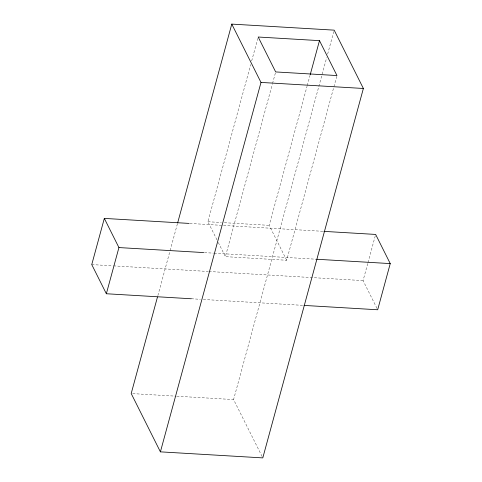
<?xml version="1.0" encoding="UTF-8"?>
<svg xmlns="http://www.w3.org/2000/svg" width="482" height="482" viewBox="0 0 482 482"><rect width="100%" height="100%" fill="white"/><g stroke="black" fill="none" stroke-linecap="round" stroke-linejoin="round"><path stroke-width="0.36" stroke-dasharray="2.41 1.81" d="M157.879 295.55L169.929 251.273M170.128 250.55L177.442 223.696M216.972 239.855L207.899 221.732L250.7 64.546M251.682 60.925L257.798 38.47M336.767 76.276L286.676 260.268L225.383 256.647L272.324 84.248M272.517 83.519L275.475 72.655M286.676 260.268L269.191 225.353L307.058 86.272M307.257 85.549L310.016 75.409M262.118 456.556L233.583 399.578L326.657 57.726M327.646 54.098L333.773 31.601M377.014 308.444L363.073 280.608L367.79 263.293M367.983 262.57L375.255 235.873M207.899 221.732L221.352 222.527M224.341 222.702L269.191 225.353M189.836 223.455L323.886 231.372M204.44 252.616L213.442 253.152M214.189 253.195L315.987 259.208M91.755 264.588L112.794 265.829M113.547 265.871L208.248 271.468M209.001 271.511L363.073 280.608M191.282 298.762L200.301 299.298M203.308 299.473L303.268 305.377M132.695 393.619L176.038 396.18M176.786 396.222L233.583 399.578M218.304 242.506L225.383 256.647"/><path stroke-width="0.72" d="M189.089 223.413L104.323 218.406L91.755 264.588L106.353 293.749L191.282 298.762M106.353 293.749L118.927 247.567L104.323 218.406M157.481 297.002L131.2 393.529L160.404 451.851L262.792 457.9L363.374 88.471L334.171 30.149L231.782 24.1L177.635 222.967M160.404 451.851L260.991 82.422L231.782 24.1M310.215 74.686L319.482 40.639L258.189 37.018L275.674 71.932L336.966 75.554L319.482 40.639M323.886 231.372L375.647 234.433L390.245 263.594L377.677 309.769L304.022 305.419M260.991 82.422L363.374 88.471M118.927 247.567L203.687 252.574M316.74 259.25L390.245 263.594"/></g></svg>
